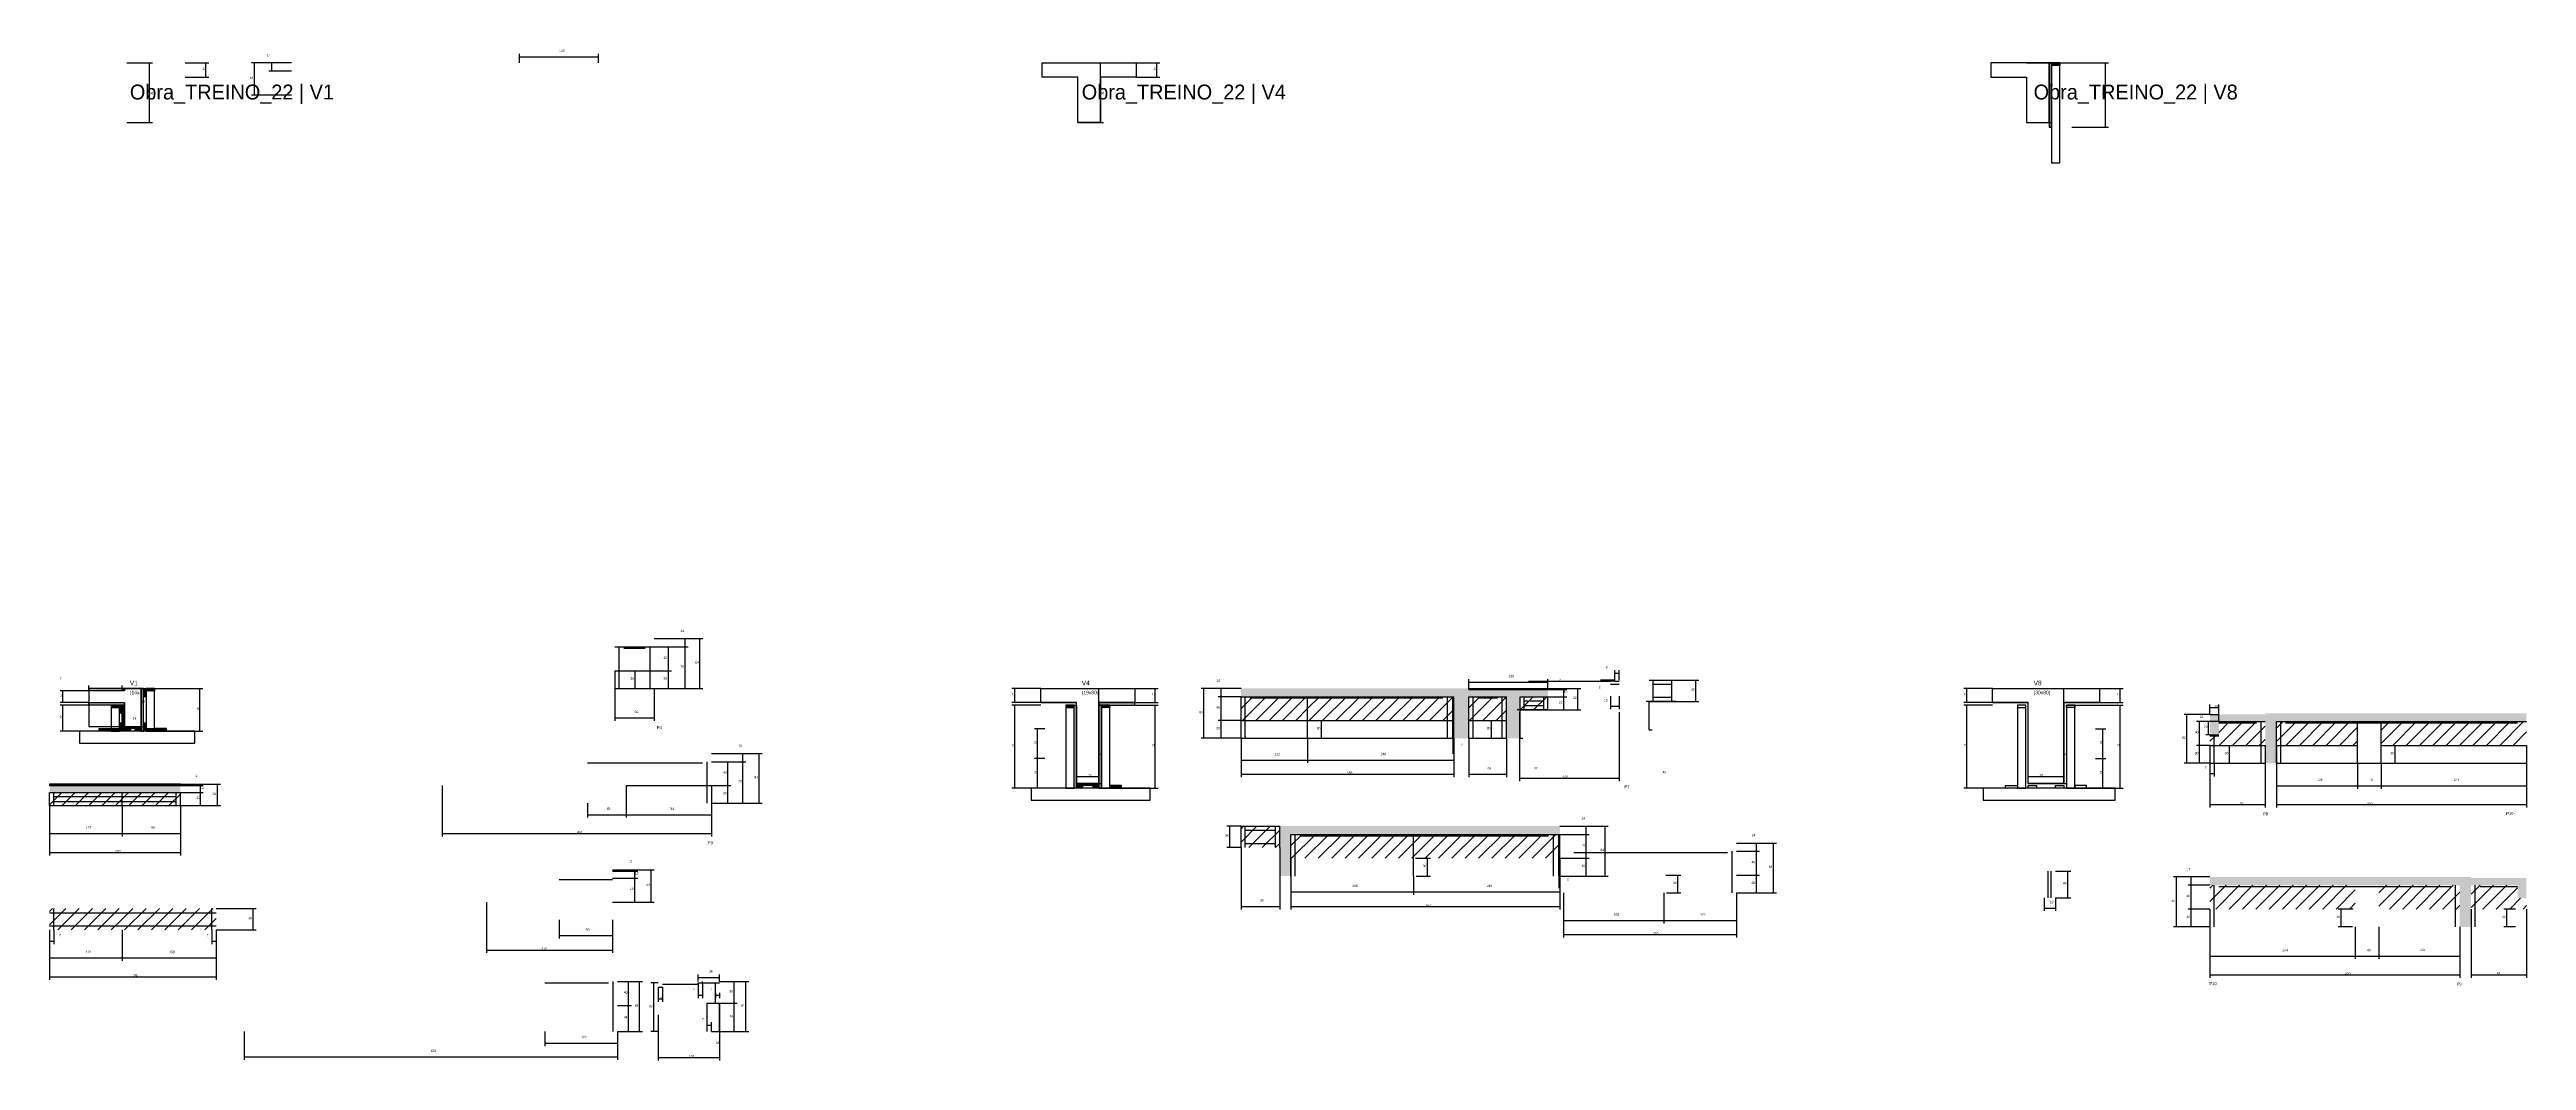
# Model space of a CAD drawing. Header units: metres. Extents: x -2848 to 21926, y -45195 to 1016.
# Drawn here: x 14265 to 18428, y -33626 to -31926 of the extents above; entities that cross this region are included whole.
import ezdxf

# ---------------------------------------------------------------- set-up
doc = ezdxf.new("R2010")
doc.units = ezdxf.units.M
for name, color, linetype in [('CONCRETO', 251, 'Continuous'), ('COTA', 4, 'Continuous'), ('Cota Seção (2x)', 4, 'Continuous'), ('Hachura', 253, 'Continuous'), ('LABEL_ID', 3, 'Continuous'), ('Madeira', 126, 'Continuous'), ('NOMENCLATURA', 7, 'Continuous'), ('Painéis', 200, 'Continuous'), ('SARR_2.2x7', 40, 'Continuous'), ('Texto Seção', 7, 'Continuous')]:
    doc.layers.add(name, color=color, linetype=linetype)

msp = doc.modelspace()

# ---------------------------------------------------------------- hatches: boundary and pattern name
at = {"layer": 'COTA'}
h = msp.add_hatch(dxfattribs=at)
h.set_pattern_fill('AR-CONC', scale=0.03)
h.paths.add_polyline_path([(16650.7, -33014), (16713.7, -33014), (16713.7, -33084), (16736.7, -33084), (16736.7, -33036), (16736.7, -33014), (16783.7, -33014), (16783.7, -33002), (16650.7, -33002), (16650.7, -33000), (16267.7, -33000), (16267.7, -33014), (16625.7, -33014), (16625.7, -33084), (16650.7, -33084)])
h = msp.add_hatch(dxfattribs=at)
h.set_pattern_fill('AR-CONC', scale=0.03)
h.paths.add_polyline_path([(18008.4, -33055.9), (18428.4, -33055.9), (18428.4, -33041.9), (17989.4, -33041.9), (17989.4, -33043.9), (17896.4, -33043.9), (17896.4, -33077.9), (17911.4, -33077.9), (17911.4, -33055.9), (17989.4, -33055.9), (17989.4, -33125.9), (18008.4, -33125.9)])
h = msp.add_hatch(dxfattribs=at)
h.set_pattern_fill('AR-CONC', scale=0.03)
h.paths.add_polyline_path([(14485, -33163.1), (14265, -33163.1), (14265, -33175.1), (14485, -33175.1)])
h = msp.add_hatch(dxfattribs=at)
h.set_pattern_fill('AR-CONC', scale=0.03)
h.paths.add_polyline_path([(16351.7, -33245.6), (16803.7, -33245.6), (16803.7, -33231.6), (16332.7, -33231.6), (16332.7, -33267.6), (16332.7, -33315.6), (16351.7, -33315.6)])
h = msp.add_hatch(dxfattribs=at)
h.set_pattern_fill('AR-CONC', scale=0.03)
h.paths.add_polyline_path([(18335.4, -33331), (18413.4, -33331), (18413.4, -33353), (18428.4, -33353), (18428.4, -33319), (18335.4, -33319), (18335.4, -33317), (17896.4, -33317), (17896.4, -33331), (18316.4, -33331), (18316.4, -33401), (18335.4, -33401)])
at = {"layer": 'Hachura'}
h = msp.add_hatch(color=8, dxfattribs=at)
h.dxf.hatch_style = 1
h.paths.add_polyline_path([(17630.3, -31948.6), (17626.3, -31948.6), (17626.3, -31948.6), (17626.3, -32056.6), (17626.3, -32056.6), (17630.3, -32056.6), (17630.3, -32056.6), (17630.3, -31948.6)])
h = msp.add_hatch(dxfattribs=at)
h.set_pattern_fill('ANSI31', scale=0.5)
h.paths.add_polyline_path([(17644.3, -31948.6), (17644.3, -31953), (17644.3, -31953), (17630.3, -31953), (17630.3, -31953), (17630.3, -31948.6), (17630.3, -31948.6), (17644.3, -31948.6)])
h = msp.add_hatch(color=8, dxfattribs=at)
h.dxf.hatch_style = 1
h.paths.add_polyline_path([(14387, -33000), (14391, -33000), (14391, -33000), (14391, -33004), (14391, -33004), (14387, -33004), (14387, -33004), (14387, -33000)])
h = msp.add_hatch(color=8, dxfattribs=at)
h.dxf.hatch_style = 1
h.paths.add_polyline_path([(14423, -33000), (14419, -33000), (14419, -33000), (14419, -33072), (14419, -33072), (14423, -33072), (14423, -33072), (14423, -33000)])
h = msp.add_hatch(dxfattribs=at)
h.set_pattern_fill('ANSI31', scale=0.5)
h.paths.add_polyline_path([(14427.4, -33014), (14423, -33014), (14423, -33014), (14423, -33000), (14423, -33000), (14427.4, -33000), (14427.4, -33000), (14427.4, -33014)])
h = msp.add_hatch(dxfattribs=at)
h.set_pattern_fill('ANSI31', scale=0.5)
h.paths.add_polyline_path([(14441.4, -33000), (14441.4, -33004.4), (14441.4, -33004.4), (14427.4, -33004.4), (14427.4, -33004.4), (14427.4, -33000), (14427.4, -33000), (14441.4, -33000)])
h = msp.add_hatch(dxfattribs=at)
h.set_pattern_fill('ANSI31', scale=5)
h.paths.add_polyline_path([(16379.7, -33054), (16379.7, -33014), (16267.7, -33014), (16267.7, -33054)])
h = msp.add_hatch(dxfattribs=at)
h.set_pattern_fill('ANSI31', scale=5)
h.paths.add_polyline_path([(16267.7, -33014), (16267.7, -33054), (16379.7, -33054), (16379.7, -33014)])
h = msp.add_hatch(dxfattribs=at)
h.set_pattern_fill('ANSI31', scale=5)
h.paths.add_polyline_path([(16379.7, -33014), (16379.7, -33054), (16623.7, -33054), (16623.7, -33014)])
h = msp.add_hatch(dxfattribs=at)
h.set_pattern_fill('ANSI31', scale=5)
h.paths.add_polyline_path([(16623.7, -33054), (16623.7, -33014), (16379.7, -33014), (16379.7, -33054)])
h = msp.add_hatch(dxfattribs=at)
h.set_pattern_fill('ANSI31', scale=5)
h.paths.add_polyline_path([(16783.7, -33002), (16783.7, -33000), (16650.7, -33000), (16650.7, -33002)])
h = msp.add_hatch(dxfattribs=at)
h.set_pattern_fill('ANSI31', scale=5)
h.paths.add_polyline_path([(16713.7, -33054), (16713.7, -33014), (16650.7, -33014), (16650.7, -33054)])
h = msp.add_hatch(dxfattribs=at)
h.set_pattern_fill('ANSI31', scale=5)
h.paths.add_polyline_path([(16650.7, -33054), (16713.7, -33054), (16713.7, -33014), (16650.7, -33014)])
h = msp.add_hatch(dxfattribs=at)
h.set_pattern_fill('ANSI31', scale=5)
h.paths.add_polyline_path([(16783.7, -33036), (16783.7, -33014), (16736.7, -33014), (16736.7, -33036)])
h = msp.add_hatch(dxfattribs=at)
h.set_pattern_fill('ANSI31', scale=5)
h.paths.add_polyline_path([(16783.7, -33036), (16783.7, -33014), (16736.7, -33014), (16736.7, -33036)])
h = msp.add_hatch(color=8, dxfattribs=at)
h.dxf.hatch_style = 1
h.paths.add_polyline_path([(14331, -33028), (14331, -33024), (14331, -33024), (14391, -33024), (14391, -33024), (14391, -33028), (14391, -33028), (14331, -33028)])
h = msp.add_hatch(dxfattribs=at)
h.set_pattern_fill('ANSI31', scale=0.5)
h.paths.add_polyline_path([(14368.6, -33028), (14368.6, -33032.4), (14368.6, -33032.4), (14382.6, -33032.4), (14382.6, -33032.4), (14382.6, -33028), (14382.6, -33028), (14368.6, -33028)])
h = msp.add_hatch(dxfattribs=at)
h.set_pattern_fill('ANSI31', scale=0.5)
h.paths.add_polyline_path([(14387, -33042), (14382.6, -33042), (14382.6, -33042), (14382.6, -33028), (14382.6, -33028), (14387, -33028), (14387, -33028), (14387, -33042)])
h = msp.add_hatch(color=8, dxfattribs=at)
h.dxf.hatch_style = 1
h.paths.add_polyline_path([(14387, -33028), (14391, -33028), (14391, -33028), (14391, -33072), (14391, -33072), (14387, -33072), (14387, -33072), (14387, -33028)])
h = msp.add_hatch(dxfattribs=at)
h.set_pattern_fill('ANSI31', scale=0.5)
h.paths.add_polyline_path([(15973, -33028), (15973, -33032.4), (15973, -33032.4), (15987, -33032.4), (15987, -33032.4), (15987, -33028), (15987, -33028), (15973, -33028)])
h = msp.add_hatch(color=8, dxfattribs=at)
h.dxf.hatch_style = 1
h.paths.add_polyline_path([(15987, -33028), (15991, -33028), (15991, -33028), (15991, -33168), (15991, -33168), (15987, -33168), (15987, -33168), (15987, -33028)])
h = msp.add_hatch(color=8, dxfattribs=at)
h.dxf.hatch_style = 1
h.paths.add_polyline_path([(16089, -33028), (16089, -33024), (16089, -33024), (16029, -33024), (16029, -33024), (16029, -33028), (16029, -33028), (16089, -33028)])
h = msp.add_hatch(color=8, dxfattribs=at)
h.dxf.hatch_style = 1
h.paths.add_polyline_path([(16033, -33028), (16029, -33028), (16029, -33028), (16029, -33168), (16029, -33168), (16033, -33168), (16033, -33168), (16033, -33028)])
h = msp.add_hatch(dxfattribs=at)
h.set_pattern_fill('ANSI31', scale=0.5)
h.paths.add_polyline_path([(16047, -33028), (16047, -33032.4), (16047, -33032.4), (16033, -33032.4), (16033, -33032.4), (16033, -33028), (16033, -33028), (16047, -33028)])
h = msp.add_hatch(dxfattribs=at)
h.set_pattern_fill('ANSI31', scale=5)
h.paths.add_polyline_path([(17989.4, -33095.9), (17989.4, -33055.9), (17911.4, -33055.9), (17911.4, -33077.9), (17896.4, -33077.9), (17896.4, -33095.9)])
h = msp.add_hatch(dxfattribs=at)
h.set_pattern_fill('ANSI31', scale=5)
h.paths.add_polyline_path([(18144.4, -33095.9), (18144.4, -33055.9), (18008.4, -33055.9), (18008.4, -33095.9)])
h = msp.add_hatch(dxfattribs=at)
h.set_pattern_fill('ANSI31', scale=5)
h.paths.add_polyline_path([(18428.4, -33095.9), (18428.4, -33055.9), (18184.4, -33055.9), (18184.4, -33095.9)])
h = msp.add_hatch(dxfattribs=at)
h.set_pattern_fill('ANSI31', scale=0.5)
h.paths.add_polyline_path([(14348.6, -33072), (14348.6, -33067.6), (14348.6, -33067.6), (14368.6, -33067.6), (14368.6, -33067.6), (14368.6, -33072), (14368.6, -33072), (14348.6, -33072)])
h = msp.add_hatch(dxfattribs=at)
h.set_pattern_fill('ANSI31', scale=0.5)
h.paths.add_polyline_path([(14382.6, -33067.6), (14382.6, -33072), (14382.6, -33072), (14368.6, -33072), (14368.6, -33072), (14368.6, -33067.6), (14368.6, -33067.6), (14382.6, -33067.6)])
h = msp.add_hatch(dxfattribs=at)
h.set_pattern_fill('ANSI31', scale=0.5)
h.paths.add_polyline_path([(14387, -33072), (14382.6, -33072), (14382.6, -33072), (14382.6, -33058), (14382.6, -33058), (14387, -33058), (14387, -33058), (14387, -33072)])
h = msp.add_hatch(color=8, dxfattribs=at)
h.dxf.hatch_style = 1
h.paths.add_polyline_path([(14391, -33067.6), (14391, -33064), (14391, -33064), (14419, -33064), (14419, -33064), (14419, -33067.6), (14419, -33067.6), (14391, -33067.6)])
h = msp.add_hatch(dxfattribs=at)
h.set_pattern_fill('ANSI31', scale=0.5)
h.paths.add_polyline_path([(14391, -33072), (14391, -33067.6), (14391, -33067.6), (14401, -33067.6), (14401, -33067.6), (14401, -33072), (14401, -33072), (14391, -33072)])
h = msp.add_hatch(dxfattribs=at)
h.set_pattern_fill('ANSI31', scale=0.5)
h.paths.add_polyline_path([(14409, -33072), (14409, -33067.6), (14409, -33067.6), (14419, -33067.6), (14419, -33067.6), (14419, -33072), (14419, -33072), (14409, -33072)])
h = msp.add_hatch(dxfattribs=at)
h.set_pattern_fill('ANSI31', scale=0.5)
h.paths.add_polyline_path([(14427.4, -33072), (14423, -33072), (14423, -33072), (14423, -33058), (14423, -33058), (14427.4, -33058), (14427.4, -33058), (14427.4, -33072)])
h = msp.add_hatch(dxfattribs=at)
h.set_pattern_fill('ANSI31', scale=0.5)
h.paths.add_polyline_path([(14441.4, -33067.6), (14441.4, -33072), (14441.4, -33072), (14427.4, -33072), (14427.4, -33072), (14427.4, -33067.6), (14427.4, -33067.6), (14441.4, -33067.6)])
h = msp.add_hatch(dxfattribs=at)
h.set_pattern_fill('ANSI31', scale=0.5)
h.paths.add_polyline_path([(14461.4, -33072), (14461.4, -33067.6), (14461.4, -33067.6), (14441.4, -33067.6), (14441.4, -33067.6), (14441.4, -33072), (14441.4, -33072), (14461.4, -33072)])
h = msp.add_hatch(dxfattribs=at)
h.set_pattern_fill('ANSI31', scale=5)
h.paths.add_polyline_path([(14485, -33163.1), (14485, -33161.1), (14265, -33161.1), (14265, -33163.1)])
h = msp.add_hatch(dxfattribs=at)
h.set_pattern_fill('ANSI31', scale=5)
h.paths.add_polyline_path([(14265, -33175.1), (14265, -33197.1), (14387, -33197.1), (14387, -33175.1)])
h = msp.add_hatch(dxfattribs=at)
h.set_pattern_fill('ANSI31', scale=5)
h.paths.add_polyline_path([(14387, -33197.1), (14485, -33197.1), (14485, -33175.1), (14387, -33175.1)])
h = msp.add_hatch(color=8, dxfattribs=at)
h.dxf.hatch_style = 1
h.paths.add_polyline_path([(15991, -33163.6), (15991, -33160), (15991, -33160), (16029, -33160), (16029, -33160), (16029, -33163.6), (16029, -33163.6), (15991, -33163.6)])
h = msp.add_hatch(dxfattribs=at)
h.set_pattern_fill('ANSI31', scale=0.5)
h.paths.add_polyline_path([(15991, -33168), (15991, -33163.6), (15991, -33163.6), (16001, -33163.6), (16001, -33163.6), (16001, -33168), (16001, -33168), (15991, -33168)])
h = msp.add_hatch(dxfattribs=at)
h.set_pattern_fill('ANSI31', scale=0.5)
h.paths.add_polyline_path([(16019, -33168), (16019, -33163.6), (16019, -33163.6), (16029, -33163.6), (16029, -33163.6), (16029, -33168), (16029, -33168), (16019, -33168)])
h = msp.add_hatch(dxfattribs=at)
h.set_pattern_fill('ANSI31', scale=0.5)
h.paths.add_polyline_path([(16067, -33168), (16067, -33163.6), (16067, -33163.6), (16047, -33163.6), (16047, -33163.6), (16047, -33168), (16047, -33168), (16067, -33168)])
h = msp.add_hatch(dxfattribs=at)
h.set_pattern_fill('ANSI31', scale=5)
h.paths.add_polyline_path([(16332.7, -33231.6), (16267.7, -33231.6), (16267.7, -33267.6), (16332.7, -33267.6)])
h = msp.add_hatch(dxfattribs=at)
h.set_pattern_fill('ANSI31', scale=5)
h.paths.add_polyline_path([(16557.7, -33285.6), (16557.7, -33245.6), (16351.7, -33245.6), (16351.7, -33285.6)])
h = msp.add_hatch(dxfattribs=at)
h.set_pattern_fill('ANSI31', scale=5)
h.paths.add_polyline_path([(16801.7, -33285.6), (16801.7, -33245.6), (16557.7, -33245.6), (16557.7, -33285.6)])
h = msp.add_hatch(dxfattribs=at)
h.set_pattern_fill('ANSI31', scale=5)
h.paths.add_polyline_path([(17896.4, -33331), (17896.4, -33371), (18140.4, -33371), (18140.4, -33331)])
h = msp.add_hatch(dxfattribs=at)
h.set_pattern_fill('ANSI31', scale=5)
h.paths.add_polyline_path([(18180.4, -33331), (18180.4, -33371), (18316.4, -33371), (18316.4, -33331)])
h = msp.add_hatch(dxfattribs=at)
h.set_pattern_fill('ANSI31', scale=5)
h.paths.add_polyline_path([(18428.4, -33371), (18428.4, -33353), (18413.4, -33353), (18413.4, -33331), (18335.4, -33331), (18335.4, -33371)])
h = msp.add_hatch(dxfattribs=at)
h.set_pattern_fill('ANSI31', scale=5)
h.paths.add_polyline_path([(14387, -33406.2), (14387, -33370.2), (14265, -33370.2), (14265, -33406.2)])
h = msp.add_hatch(dxfattribs=at)
h.set_pattern_fill('ANSI31', scale=5)
h.paths.add_polyline_path([(14387, -33370.2), (14387, -33406.2), (14545, -33406.2), (14545, -33370.2)])

# ---------------------------------------------------------------- linework, layer by layer
at = {"layer": 'CONCRETO'}
for points in [[(16031.7, -31972.5), (16031.7, -31982.5), (16031.7, -32048.5), (15993.7, -32048.5), (15993.7, -31972.5), (15933.7, -31972.5), (15933.7, -31948.5), (16031.7, -31948.5), (16091.7, -31948.5), (16091.7, -31972.5)], [(17626.3, -31968.6), (17626.3, -31948.6), (17528.3, -31948.6), (17528.3, -31972.6), (17588.3, -31972.6), (17588.3, -32048.6), (17626.3, -32048.6), (17626.3, -31968.6)], [(14331, -33004), (14331, -33024), (14391, -33024), (14391, -33064), (14419, -33064), (14419, -33020), (14419, -33000), (14391, -33000), (14391, -33004)], [(14331, -33064), (14419, -33064), (14419, -33000), (14331, -33000)], [(16029, -33024), (16029, -33034), (16029, -33160), (15991, -33160), (15991, -33024), (15931, -33024), (15931, -33000), (16029, -33000), (16089, -33000), (16089, -33024)], [(17651, -33024), (17651, -33034), (17651, -33160), (17591, -33160), (17591, -33024), (17531, -33024), (17531, -33000), (17651, -33000), (17711, -33000), (17711, -33024)]]:
    msp.add_lwpolyline(points, close=True, dxfattribs=at)
at = {"layer": 'COTA'}
for p, q in [((14493.2, -31948.5), (14532.7, -31948.5)), ((14493.2, -31972.5), (14532.7, -31972.5)), ((14527.7, -31972.5), (14527.7, -31948.5)), ((14671.9, -31948.5), (14604.7, -31948.5)), ((14609.7, -32002.5), (14609.7, -31948.5)), ((14671.9, -31948.5), (14633.4, -31948.5)), ((14671.9, -31962.5), (14633.4, -31962.5)), ((14638.4, -31962.5), (14638.4, -31948.5)), ((15054.9, -31948.5), (15054.9, -31933.3)), ((15054.9, -31938.3), (15187.9, -31938.3)), ((15187.9, -31948.5), (15187.9, -31933.3)), ((16091.7, -31948.5), (16131.2, -31948.5)), ((16091.7, -31972.5), (16131.2, -31972.5)), ((16126.2, -31972.5), (16126.2, -31948.5)), ((17644.3, -31948.6), (17725.7, -31948.6)), ((17720.7, -32056.6), (17720.7, -31948.6)), ((14671.9, -32002.5), (14604.7, -32002.5)), ((17664.3, -32056.6), (17725.7, -32056.6)), ((15281.4, -32916.4), (15338.5, -32916.4)), ((15281.4, -32916.4), (15363.3, -32916.4)), ((15281.4, -32930.4), (15338.5, -32930.4)), ((15281.4, -32930.4), (15338.5, -32930.4)), ((15281.4, -32930.4), (15310.2, -32930.4)), ((15305.2, -32970.4), (15305.2, -32930.4)), ((15333.5, -32930.4), (15333.5, -32916.4)), ((15333.5, -33000.4), (15333.5, -32930.4)), ((15358.3, -33000.4), (15358.3, -32916.4)), ((15215.4, -32970.4), (15215.4, -33054.6)), ((15233.9, -32970.4), (15254.6, -32970.4)), ((15249.6, -33000.4), (15249.6, -32970.4)), ((15281.4, -32970.4), (15310.2, -32970.4)), ((15281.4, -32970.4), (15310.2, -32970.4)), ((15305.2, -33000.4), (15305.2, -32970.4)), ((16896.1, -32986), (16896.1, -32969.7)), ((16903.6, -32986), (16903.6, -32969.7)), ((14331, -33004), (14282.6, -33004)), ((14287.6, -33024), (14287.6, -33004)), ((14331, -33004), (14331, -32995)), ((14331, -33000), (14387, -33000)), ((14387, -33000), (14387, -32995)), ((14441.4, -33000), (14522.9, -33000)), ((14517.9, -33072), (14517.9, -33000)), ((15233.9, -33000.4), (15254.6, -33000.4)), ((15281.4, -33000.4), (15281.4, -33054.6)), ((15281.4, -33000.4), (15338.5, -33000.4)), ((15281.4, -33000.4), (15363.3, -33000.4)), ((15281.4, -33000.4), (15310.2, -33000.4)), ((15931, -33000), (15882.7, -33000)), ((15887.7, -33024), (15887.7, -33000)), ((16089, -33000), (16128.5, -33000)), ((16123.5, -33024), (16123.5, -33000)), ((16267.7, -33000), (16200.5, -33000)), ((16205.5, -33084), (16205.5, -33000)), ((16267.7, -33000), (16229.2, -33000)), ((16267.7, -33014), (16229.2, -33014)), ((16267.7, -33014), (16229.2, -33014)), ((16234.2, -33014), (16234.2, -33000)), ((16234.2, -33054), (16234.2, -33014)), ((16650.7, -33000), (16650.7, -32984.7)), ((16650.7, -32989.7), (16783.7, -32989.7)), ((16783.7, -33000), (16783.7, -32984.7)), ((16783.7, -33000), (16815.2, -33000)), ((16783.7, -33000), (16839, -33000)), ((16783.7, -33002), (16815.2, -33002)), ((16783.7, -33002), (16815.2, -33002)), ((16783.7, -33014), (16815.2, -33014)), ((16783.7, -33014), (16815.2, -33014)), ((16810.2, -33002), (16810.2, -33000)), ((16810.2, -33014), (16810.2, -33002)), ((16810.2, -33036), (16810.2, -33014)), ((16834, -33036), (16834, -33000)), ((16896.1, -32986), (16871.9, -32986)), ((16896.1, -32988), (16871.9, -32988)), ((16876.9, -32988), (16876.9, -32986)), ((16888.6, -33012.9), (16888.6, -33035)), ((16896.1, -32974.7), (16903.6, -32974.7)), ((16903.6, -33012.9), (16903.6, -33035)), ((16998.6, -32986), (17037.3, -32986)), ((17032.3, -33022), (17032.3, -32986)), ((17531, -33000), (17482.7, -33000)), ((17487.7, -33024), (17487.7, -33000)), ((17711, -33000), (17750.5, -33000)), ((17745.5, -33024), (17745.5, -33000)), ((14331, -33024), (14282.6, -33024)), ((14331, -33028), (14282.6, -33028)), ((14287.6, -33072), (14287.6, -33028)), ((15215.4, -33049.6), (15281.4, -33049.6)), ((15931, -33024), (15882.7, -33024)), ((15931, -33028), (15882.7, -33028)), ((15887.7, -33168), (15887.7, -33028)), ((16047, -33028), (16128.5, -33028)), ((16089, -33024), (16128.5, -33024)), ((16123.5, -33168), (16123.5, -33028)), ((16267.7, -33054), (16229.2, -33054)), ((16267.7, -33054), (16229.2, -33054)), ((16234.2, -33084), (16234.2, -33054)), ((16383.2, -33054), (16408.2, -33054)), ((16403.2, -33084), (16403.2, -33054)), ((16682.2, -33054), (16694, -33054)), ((16689, -33084), (16689, -33054)), ((16783.7, -33036), (16731.7, -33036)), ((16736.1, -33040), (16736.1, -33155.8)), ((16736.7, -33084), (16736.7, -33036)), ((16783.7, -33036), (16815.2, -33036)), ((16783.7, -33036), (16839, -33036)), ((16888.6, -33030), (16903.6, -33030)), ((16903.6, -33040), (16903.6, -33155.8)), ((16998.6, -33022), (16948.6, -33022)), ((16953.6, -33070), (16953.6, -33022)), ((16998.6, -33022), (17037.3, -33022)), ((17531, -33024), (17482.7, -33024)), ((17531, -33028), (17482.7, -33028)), ((17487.7, -33168), (17487.7, -33028)), ((17669, -33028), (17750.5, -33028)), ((17711, -33024), (17750.5, -33024)), ((17745.5, -33168), (17745.5, -33028)), ((17896.4, -33043.9), (17852.8, -33043.9)), ((17857.8, -33125.9), (17857.8, -33043.9)), ((17911.4, -33055.9), (17874, -33055.9)), ((17879, -33095.9), (17879, -33055.9)), ((17911.4, -33055.9), (17889.2, -33055.9)), ((17894.2, -33077.9), (17894.2, -33055.9)), ((17896.4, -33043.9), (17896.4, -33027.2)), ((17896.4, -33032.2), (17911.4, -33032.2)), ((17896.4, -33043.9), (17896.4, -33038.9)), ((17896.4, -33043.9), (17911.4, -33043.9)), ((17911.4, -33055.9), (17911.4, -33027.2)), ((17911.4, -33055.9), (17911.4, -33038.9)), ((14348.6, -33072), (14282.6, -33072)), ((14461.4, -33072), (14522.9, -33072)), ((15938, -33068), (15920.5, -33068)), ((15925.5, -33118), (15925.5, -33068)), ((16267.7, -33084), (16200.5, -33084)), ((16267.7, -33084), (16229.2, -33084)), ((16267.7, -33084), (16267.7, -33125.5)), ((16267.7, -33084), (16267.7, -33149.2)), ((16379.7, -33084), (16379.7, -33125.5)), ((16379.7, -33084), (16379.7, -33125.5)), ((16384, -33084), (16408.2, -33084)), ((16623.7, -33084), (16623.7, -33110.2)), ((16625.7, -33084), (16625.7, -33125.5)), ((16625.7, -33084), (16625.7, -33149.2)), ((16625.7, -33084), (16625.7, -33110.2)), ((16650.7, -33084), (16650.7, -33149.2)), ((16682.2, -33084), (16694, -33084)), ((16713.7, -33084), (16713.7, -33149.2)), ((16736.7, -33084), (16741.7, -33084)), ((16953.6, -33070), (16958.6, -33070)), ((17704, -33068.1), (17721.6, -33068.1)), ((17716.6, -33118), (17716.6, -33068.1)), ((17896.3, -33095.9), (17874, -33095.9)), ((17896.3, -33095.9), (17874, -33095.9)), ((17879, -33125.9), (17879, -33095.9)), ((17896.4, -33077.9), (17889.2, -33077.9)), ((17896.4, -33095.9), (17896.4, -33200.5)), ((17914.9, -33095.9), (17934.3, -33095.9)), ((17929.3, -33125.9), (17929.3, -33095.9)), ((17989.4, -33095.9), (17989.4, -33200.5)), ((18008.4, -33095.9), (18008.4, -33200.5)), ((18008.4, -33095.9), (18008.4, -33168.9)), ((18187.9, -33095.9), (18212.8, -33095.9)), ((18207.8, -33125.9), (18207.8, -33095.9)), ((18428.4, -33095.9), (18428.4, -33200.5)), ((15377.5, -33109.3), (15435.6, -33109.3)), ((15377.5, -33109.3), (15462.9, -33109.3)), ((15377.5, -33123.3), (15435.6, -33123.3)), ((15377.5, -33123.3), (15435.6, -33123.3)), ((15377.5, -33123.3), (15410.4, -33123.3)), ((15405.4, -33163.3), (15405.4, -33123.3)), ((15430.6, -33123.3), (15430.6, -33109.3)), ((15430.6, -33193.3), (15430.6, -33123.3)), ((15457.9, -33193.3), (15457.9, -33109.3)), ((15938, -33118), (15920.5, -33118)), ((15938, -33118), (15920.5, -33118)), ((15925.5, -33168), (15925.5, -33118)), ((16267.7, -33120.5), (16379.7, -33120.5)), ((16379.7, -33120.5), (16625.7, -33120.5)), ((16623.7, -33105.2), (16625.7, -33105.2)), ((17704, -33118), (17721.6, -33118)), ((17704, -33118.1), (17721.6, -33118.1)), ((17716.6, -33168), (17716.6, -33118.1)), ((17896.4, -33125.9), (17852.8, -33125.9)), ((17896.4, -33125.9), (17874, -33125.9)), ((17896.4, -33125.9), (17896.4, -33148.4)), ((17903.4, -33125.9), (17903.4, -33148.4)), ((17914.9, -33125.9), (17934.3, -33125.9)), ((18144.4, -33125.9), (18144.4, -33168.9)), ((18144.4, -33125.9), (18144.4, -33168.9)), ((18184.4, -33125.9), (18184.4, -33168.9)), ((18184.4, -33125.9), (18184.4, -33168.9)), ((18188.6, -33125.9), (18212.8, -33125.9)), ((18428.4, -33125.9), (18428.4, -33168.9)), ((14485, -33161.1), (14552.3, -33161.1)), ((14485, -33161.1), (14523.5, -33161.1)), ((14485, -33163.1), (14523.5, -33163.1)), ((14485, -33163.1), (14523.5, -33163.1)), ((14485, -33175.1), (14523.5, -33175.1)), ((14485, -33175.1), (14523.5, -33175.1)), ((14518.5, -33163.1), (14518.5, -33161.1)), ((14518.5, -33175.1), (14518.5, -33163.1)), ((14518.5, -33197.1), (14518.5, -33175.1)), ((14547.3, -33197.1), (14547.3, -33161.1)), ((14925, -33163.3), (14925, -33249.1)), ((15234, -33163.3), (15234, -33217.4)), ((15234, -33163.3), (15234, -33217.4)), ((15377.5, -33163.3), (15377.5, -33249.1)), ((15377.5, -33163.3), (15410.4, -33163.3)), ((15377.5, -33163.3), (15410.4, -33163.3)), ((15405.4, -33193.3), (15405.4, -33163.3)), ((15953, -33168), (15882.7, -33168)), ((15938, -33168), (15920.5, -33168)), ((16067, -33168), (16128.5, -33168)), ((16267.7, -33144.2), (16625.7, -33144.2)), ((16650.7, -33144.2), (16713.7, -33144.2)), ((16736.1, -33150.8), (16903.6, -33150.8)), ((17553, -33168), (17482.7, -33168)), ((17689, -33168), (17750.5, -33168)), ((17704, -33168), (17721.6, -33168)), ((17896.4, -33143.4), (17903.4, -33143.4)), ((18008.4, -33163.9), (18144.4, -33163.9)), ((18144.4, -33163.9), (18184.4, -33163.9)), ((18184.4, -33163.9), (18428.4, -33163.9)), ((14265, -33197.1), (14265, -33249.2)), ((14265, -33197.1), (14265, -33280.8)), ((14387, -33197.1), (14387, -33249.2)), ((14387, -33197.1), (14387, -33249.2)), ((14485, -33197.1), (14523.5, -33197.1)), ((14485, -33197.1), (14485, -33249.2)), ((14485, -33197.1), (14485, -33280.8)), ((14485, -33197.1), (14552.3, -33197.1)), ((15169, -33193.3), (15169, -33217.4)), ((15169, -33212.4), (15234, -33212.4)), ((15234, -33212.4), (15377.5, -33212.4)), ((15377.5, -33193.3), (15435.6, -33193.3)), ((15377.5, -33193.3), (15462.9, -33193.3)), ((15377.5, -33193.3), (15377.5, -33217.4)), ((15377.5, -33193.3), (15410.4, -33193.3)), ((17896.4, -33195.5), (17989.4, -33195.5)), ((18008.4, -33195.5), (18428.4, -33195.5)), ((14265, -33244.2), (14387, -33244.2)), ((14387, -33244.2), (14485, -33244.2)), ((14925, -33244.1), (15377.5, -33244.1)), ((16267.7, -33231.6), (16244, -33231.6)), ((16249, -33267.6), (16249, -33231.6)), ((16803.7, -33231.6), (16853, -33231.6)), ((16803.7, -33231.6), (16885, -33231.6)), ((16803.7, -33245.6), (16853, -33245.6)), ((16803.7, -33245.6), (16853, -33245.6)), ((16848, -33245.6), (16848, -33231.6)), ((16848, -33285.6), (16848, -33245.6)), ((16880, -33315.6), (16880, -33231.6)), ((17100.5, -33260), (17139, -33260)), ((17100.5, -33260), (17167.8, -33260)), ((17134, -33274), (17134, -33260)), ((17162.8, -33344), (17162.8, -33260)), ((14265, -33275.8), (14485, -33275.8)), ((15211.4, -33305.2), (15281.3, -33305.2)), ((15211.4, -33305.2), (15253.9, -33305.2)), ((15248.9, -33307.2), (15248.9, -33305.2)), ((15276.3, -33359.2), (15276.3, -33305.2)), ((16267.7, -33267.6), (16244, -33267.6)), ((16267.7, -33267.6), (16267.7, -33371.9)), ((16332.7, -33267.6), (16332.7, -33371.9)), ((16351.7, -33285.6), (16351.7, -33346.9)), ((16351.7, -33285.6), (16351.7, -33371.9)), ((16561.2, -33285.6), (16586.2, -33285.6)), ((16581.2, -33315.6), (16581.2, -33285.6)), ((16801.7, -33285.6), (16853, -33285.6)), ((16803.7, -33285.6), (16803.7, -33346.9)), ((16803.7, -33285.6), (16803.7, -33371.9)), ((16803.7, -33285.6), (16853, -33285.6)), ((16848, -33315.6), (16848, -33285.6)), ((17100.5, -33274), (17139, -33274)), ((17100.5, -33274), (17139, -33274)), ((17134, -33314), (17134, -33274)), ((15211.4, -33307.2), (15253.9, -33307.2)), ((15211.4, -33307.2), (15253.9, -33307.2)), ((15211.4, -33319.2), (15253.9, -33319.2)), ((15211.4, -33319.2), (15253.9, -33319.2)), ((15248.9, -33319.2), (15248.9, -33307.2)), ((15248.9, -33359.2), (15248.9, -33319.2)), ((16351.7, -33341.9), (16557.7, -33341.9)), ((16557.7, -33315.6), (16557.7, -33346.9)), ((16557.7, -33315.6), (16557.7, -33346.9)), ((16557.7, -33341.9), (16803.7, -33341.9)), ((16562, -33315.6), (16586.2, -33315.6)), ((16801.7, -33309.5), (16801.7, -33335.7)), ((16801.7, -33315.6), (16885, -33315.6)), ((16801.7, -33330.7), (16803.7, -33330.7)), ((16803.7, -33309.5), (16803.7, -33335.7)), ((16803.7, -33315.6), (16853, -33315.6)), ((16810, -33344), (16810, -33395.4)), ((16810, -33344), (16810, -33419.1)), ((16978.5, -33344), (16978.5, -33395.4)), ((16978.5, -33344), (16978.5, -33395.4)), ((16982, -33314), (17007, -33314)), ((16982.7, -33344), (17007, -33344)), ((17002, -33344), (17002, -33314)), ((17100.5, -33314), (17139, -33314)), ((17100.5, -33314), (17139, -33314)), ((17100.5, -33344), (17100.5, -33395.4)), ((17100.5, -33344), (17100.5, -33419.1)), ((17100.5, -33344), (17167.8, -33344)), ((17100.5, -33344), (17139, -33344)), ((17134, -33344), (17134, -33314)), ((17636.6, -33307.2), (17662.4, -33307.2)), ((17657.4, -33352.2), (17657.4, -33307.2)), ((17896.4, -33317), (17835, -33317)), ((17840, -33401), (17840, -33317)), ((17896.4, -33317), (17859.8, -33317)), ((17896.4, -33331), (17859.8, -33331)), ((17896.4, -33331), (17859.8, -33331)), ((17864.8, -33331), (17864.8, -33317)), ((17864.8, -33371), (17864.8, -33331)), ((14545, -33370.2), (14612.3, -33370.2)), ((14607.3, -33406.2), (14607.3, -33370.2)), ((14999.4, -33359.2), (14999.4, -33444.9)), ((15121.4, -33389.2), (15121.4, -33420.7)), ((15211.4, -33359.2), (15253.9, -33359.2)), ((15211.4, -33359.2), (15281.3, -33359.2)), ((15211.4, -33389.2), (15211.4, -33420.7)), ((15211.4, -33389.2), (15211.4, -33444.9)), ((16267.7, -33366.9), (16332.7, -33366.9)), ((16351.7, -33366.9), (16803.7, -33366.9)), ((16810, -33390.4), (16978.5, -33390.4)), ((16978.5, -33390.4), (17100.5, -33390.4)), ((17617.6, -33352.2), (17617.6, -33374.3)), ((17617.6, -33369.3), (17636.6, -33369.3)), ((17636.6, -33352.2), (17662.4, -33352.2)), ((17636.6, -33352.2), (17636.6, -33374.3)), ((17896.4, -33371), (17859.8, -33371)), ((17896.4, -33371), (17859.8, -33371)), ((17864.8, -33401), (17864.8, -33371)), ((17896.4, -33371), (17896.4, -33486.6)), ((18136.9, -33371), (18111.9, -33371)), ((18116.9, -33401), (18116.9, -33371)), ((18335.4, -33371), (18335.4, -33486.6)), ((18409.9, -33371), (18390.4, -33371)), ((18395.4, -33401), (18395.4, -33371)), ((18428.4, -33371), (18428.4, -33486.6)), ((14265, -33406.2), (14265, -33458.3)), ((14265, -33406.2), (14265, -33489.9)), ((14265, -33406.2), (14265, -33430.1)), ((14265, -33425.1), (14272, -33425.1)), ((14272, -33406.2), (14272, -33430.1)), ((14387, -33406.2), (14387, -33458.3)), ((14387, -33406.2), (14387, -33458.3)), ((14538, -33406.2), (14538, -33430.1)), ((14538, -33425.1), (14545, -33425.1)), ((14545, -33406.2), (14545, -33458.3)), ((14545, -33406.2), (14545, -33489.9)), ((14545, -33406.2), (14612.3, -33406.2)), ((14545, -33406.2), (14545, -33430.1)), ((15121.4, -33415.7), (15211.4, -33415.7)), ((16810, -33414.1), (17100.5, -33414.1)), ((17896.4, -33401), (17835, -33401)), ((17896.4, -33401), (17859.8, -33401)), ((17896.4, -33401), (17896.4, -33455)), ((18136.2, -33401), (18111.9, -33401)), ((18140.4, -33401), (18140.4, -33455)), ((18140.4, -33401), (18140.4, -33455)), ((18180.4, -33401), (18180.4, -33455)), ((18180.4, -33401), (18180.4, -33455)), ((18316.4, -33401), (18316.4, -33486.6)), ((18316.4, -33401), (18316.4, -33455)), ((18409.9, -33401), (18390.4, -33401)), ((14265, -33453.3), (14387, -33453.3)), ((14387, -33453.3), (14545, -33453.3)), ((14999.4, -33439.9), (15211.4, -33439.9)), ((17896.4, -33450), (18140.4, -33450)), ((18140.4, -33450), (18180.4, -33450)), ((18180.4, -33450), (18316.4, -33450)), ((14265, -33484.9), (14545, -33484.9)), ((15219.5, -33493.1), (15261.8, -33493.1)), ((15219.5, -33493.1), (15243.3, -33493.1)), ((15238.3, -33533.1), (15238.3, -33493.1)), ((15256.8, -33577.1), (15256.8, -33493.1)), ((15288, -33495.1), (15275.6, -33495.1)), ((15280.6, -33577.1), (15280.6, -33495.1)), ((15288, -33502.1), (15288, -33527.1)), ((15295.5, -33502.1), (15295.5, -33527.1)), ((15355.4, -33493.1), (15355.4, -33480.9)), ((15355.4, -33485.9), (15391.4, -33485.9)), ((15355.4, -33495.1), (15355.4, -33520.7)), ((15362.4, -33495.1), (15362.4, -33520.7)), ((15384.4, -33512.1), (15384.4, -33520.7)), ((15391.4, -33493.1), (15391.4, -33480.9)), ((15391.4, -33493.1), (15420.9, -33493.1)), ((15391.4, -33493.1), (15440.2, -33493.1)), ((15391.4, -33512.1), (15391.4, -33520.7)), ((15415.9, -33529.1), (15415.9, -33493.1)), ((15435.2, -33577.1), (15435.2, -33493.1)), ((17896.4, -33481.6), (18316.4, -33481.6)), ((18335.4, -33481.6), (18428.4, -33481.6)), ((15219.5, -33533.1), (15243.3, -33533.1)), ((15219.5, -33533.1), (15243.3, -33533.1)), ((15238.3, -33577.1), (15238.3, -33533.1)), ((15288, -33522.1), (15295.5, -33522.1)), ((15288, -33549.1), (15288, -33625.6)), ((15355.4, -33515.7), (15362.4, -33515.7)), ((15377.4, -33529.1), (15420.9, -33529.1)), ((15384.4, -33515.7), (15391.4, -33515.7)), ((15391.4, -33529.1), (15391.4, -33625.6)), ((15391.4, -33529.1), (15420.9, -33529.1)), ((15391.4, -33577.1), (15391.4, -33529.1)), ((15391.4, -33529.1), (15396.4, -33529.1)), ((15415.9, -33577.1), (15415.9, -33529.1)), ((14591.9, -33577.1), (14591.9, -33624.3)), ((15097.5, -33577.1), (15097.5, -33601.7)), ((15097.5, -33596.7), (15219.5, -33596.7)), ((15219.5, -33577.1), (15219.5, -33624.3)), ((15219.5, -33577.1), (15219.5, -33601.7)), ((15219.5, -33577.1), (15261.8, -33577.1)), ((15219.5, -33577.1), (15243.3, -33577.1)), ((15288, -33577.1), (15275.6, -33577.1)), ((15370.4, -33577.1), (15370.4, -33561.4)), ((15370.4, -33566.4), (15377.4, -33566.4)), ((15377.4, -33577.1), (15377.4, -33561.4)), ((15377.4, -33577.1), (15396.4, -33577.1)), ((15377.4, -33577.1), (15420.9, -33577.1)), ((15377.4, -33577.1), (15440.2, -33577.1)), ((14591.9, -33619.3), (15219.5, -33619.3)), ((15288, -33620.6), (15391.4, -33620.6))]:
    msp.add_line(p, q, dxfattribs=at)
at = {"layer": 'Cota Seção (2x)'}
for p, q in [((14395.2, -31948.5), (14438.2, -31948.5)), ((14433.2, -32048.5), (14433.2, -31948.5)), ((15993.7, -31948.5), (16036.7, -31948.5)), ((16031.7, -32048.5), (16031.7, -31948.5)), ((17588.3, -31948.6), (17631.3, -31948.6)), ((17626.3, -32048.6), (17626.3, -31948.6)), ((14395.2, -32048.5), (14438.2, -32048.5)), ((15993.7, -32048.5), (16036.7, -32048.5)), ((17588.3, -32048.6), (17631.3, -32048.6)), ((14391, -33000), (14424, -33000)), ((14419, -33064), (14419, -33000)), ((15991, -33000), (16034, -33000)), ((16029, -33160), (16029, -33000)), ((17591, -33000), (17656, -33000)), ((17651, -33160), (17651, -33000)), ((14391, -33064), (14391, -33059)), ((14391, -33064), (14424, -33064)), ((14391, -33064), (14419, -33064)), ((14419, -33064), (14419, -33059)), ((15991, -33160), (15991, -33143.2)), ((15991, -33148.2), (16029, -33148.2)), ((15991, -33160), (16034, -33160)), ((16029, -33160), (16029, -33143.2)), ((17591, -33160), (17591, -33143.2)), ((17591, -33148.2), (17651, -33148.2)), ((17591, -33160), (17656, -33160)), ((17651, -33160), (17651, -33143.2))]:
    msp.add_line(p, q, dxfattribs=at)
at = {"layer": 'Madeira'}
for points in [[(17644.3, -31948.6), (17644.3, -31953), (17630.3, -31953), (17630.3, -31948.6)], [(17644.3, -31948.6), (17630.3, -31948.6), (17630.3, -32116.6), (17644.3, -32116.6)], [(14427.4, -33014), (14423, -33014), (14423, -33000), (14427.4, -33000)], [(14441.4, -33000), (14441.4, -33004.4), (14427.4, -33004.4), (14427.4, -33000)], [(14441.4, -33000), (14427.4, -33000), (14427.4, -33072), (14441.4, -33072)], [(14368.6, -33028), (14368.6, -33032.4), (14382.6, -33032.4), (14382.6, -33028)], [(14368.6, -33072), (14382.6, -33072), (14382.6, -33028), (14368.6, -33028)], [(14387, -33042), (14382.6, -33042), (14382.6, -33028), (14387, -33028)], [(15973, -33028), (15973, -33032.4), (15987, -33032.4), (15987, -33028)], [(15973, -33168), (15987, -33168), (15987, -33028), (15973, -33028)], [(16047, -33028), (16047, -33032.4), (16033, -33032.4), (16033, -33028)], [(16047, -33028), (16033, -33028), (16033, -33168), (16047, -33168)], [(17573, -33028), (17573, -33032.4), (17587, -33032.4), (17587, -33028)], [(17573, -33168), (17587, -33168), (17587, -33028), (17573, -33028)], [(17669, -33028), (17669, -33032.4), (17655, -33032.4), (17655, -33028)], [(17669, -33028), (17655, -33028), (17655, -33168), (17669, -33168)], [(14315.2, -33092), (14509.1, -33092), (14509.1, -33072), (14315.2, -33072)], [(14348.6, -33072), (14348.6, -33067.6), (14368.6, -33067.6), (14368.6, -33072)], [(14382.6, -33067.6), (14382.6, -33072), (14368.6, -33072), (14368.6, -33067.6)], [(14387, -33072), (14382.6, -33072), (14382.6, -33058), (14387, -33058)], [(14391, -33072), (14391, -33067.6), (14401, -33067.6), (14401, -33072)], [(14409, -33072), (14409, -33067.6), (14419, -33067.6), (14419, -33072)], [(14427.4, -33072), (14423, -33072), (14423, -33058), (14427.4, -33058)], [(14441.4, -33067.6), (14441.4, -33072), (14427.4, -33072), (14427.4, -33067.6)], [(14461.4, -33072), (14461.4, -33067.6), (14441.4, -33067.6), (14441.4, -33072)], [(15915.2, -33188), (16114.8, -33188), (16114.8, -33168), (15915.2, -33168)], [(15991, -33168), (15991, -33163.6), (16001, -33163.6), (16001, -33168)], [(16019, -33168), (16019, -33163.6), (16029, -33163.6), (16029, -33168)], [(16067, -33168), (16067, -33163.6), (16047, -33163.6), (16047, -33168)], [(17515.2, -33188), (17736.8, -33188), (17736.8, -33168), (17515.2, -33168)], [(17553, -33168), (17553, -33163.6), (17573, -33163.6), (17573, -33168)], [(17591, -33168), (17591, -33163.6), (17605, -33163.6), (17605, -33168)], [(17637, -33168), (17637, -33163.6), (17651, -33163.6), (17651, -33168)], [(17689, -33168), (17689, -33163.6), (17669, -33163.6), (17669, -33168)]]:
    msp.add_lwpolyline(points, close=True, dxfattribs=at)
at = {"layer": 'Painéis'}
for p, q in [((15215.4, -32930.4), (15281.4, -32930.4)), ((15215.4, -32970.4), (15281.4, -32970.4)), ((14419, -33072), (14419, -33000)), ((15215.4, -33000.4), (15281.4, -33000.4)), ((16267.7, -33014), (16625.7, -33014)), ((16267.7, -33084), (16267.7, -33014)), ((16379.7, -33084), (16379.7, -33014)), ((16623.7, -33084), (16623.7, -33014)), ((16625.7, -33084), (16625.7, -33014)), ((16650.7, -33000), (16783.7, -33000)), ((16650.7, -33002), (16783.7, -33002)), ((16650.7, -33014), (16713.7, -33014)), ((16650.7, -33084), (16650.7, -33014)), ((16713.7, -33084), (16713.7, -33014)), ((16736.7, -33014), (16783.7, -33014)), ((16736.7, -33036), (16736.7, -33014)), ((16783.7, -33036), (16783.7, -33014)), ((16896.1, -32988), (16903.6, -32988)), ((16953.6, -32986), (16998.6, -32986)), ((14331, -33024), (14391, -33024)), ((14331, -33028), (14331, -33024)), ((14391, -33028), (14391, -33024)), ((14391, -33072), (14391, -33028)), ((15931, -33024), (15991, -33024)), ((16029, -33024), (16089, -33024)), ((16267.7, -33054), (16623.7, -33054)), ((16650.7, -33054), (16713.7, -33054)), ((16736.7, -33036), (16783.7, -33036)), ((16953.6, -33022), (16998.6, -33022)), ((17531, -33024), (17591, -33024)), ((17651, -33024), (17711, -33024)), ((17911.4, -33055.9), (17989.4, -33055.9)), ((18008.4, -33055.9), (18428.4, -33055.9)), ((18008.4, -33125.9), (18008.4, -33055.9)), ((18008.4, -33095.9), (18008.4, -33055.9)), ((18144.4, -33125.9), (18144.4, -33055.9)), ((18184.4, -33125.9), (18184.4, -33055.9)), ((14391, -33064), (14419, -33064)), ((14391, -33067.6), (14391, -33064)), ((14419, -33067.6), (14419, -33064)), ((16267.7, -33084), (16625.7, -33084)), ((16650.7, -33084), (16713.7, -33084)), ((17896.4, -33077.9), (17911.4, -33077.9)), ((17896.4, -33095.9), (17989.4, -33095.9)), ((18008.4, -33095.9), (18144.4, -33095.9)), ((18184.4, -33095.9), (18428.4, -33095.9)), ((17896.4, -33125.9), (17989.4, -33125.9)), ((18008.4, -33125.9), (18428.4, -33125.9)), ((14265, -33161.1), (14485, -33161.1)), ((14265, -33163.1), (14485, -33163.1)), ((14265, -33175.1), (14485, -33175.1)), ((14265, -33197.1), (14265, -33175.1)), ((14387, -33197.1), (14387, -33175.1)), ((14485, -33197.1), (14485, -33175.1)), ((15234, -33163.3), (15377.5, -33163.3)), ((15991, -33160), (16029, -33160)), ((14265, -33197.1), (14485, -33197.1)), ((16267.7, -33231.6), (16332.7, -33231.6)), ((16267.7, -33267.6), (16267.7, -33231.6)), ((16332.7, -33267.6), (16332.7, -33231.6)), ((16351.7, -33245.6), (16803.7, -33245.6)), ((16351.7, -33315.6), (16351.7, -33245.6)), ((16557.7, -33315.6), (16557.7, -33245.6)), ((16801.7, -33315.6), (16801.7, -33245.6)), ((16803.7, -33315.6), (16803.7, -33245.6))]:
    msp.add_line(p, q, dxfattribs=at)
for points in [[(17630.3, -31948.6), (17626.3, -31948.6), (17626.3, -32056.6), (17630.3, -32056.6)], [(14387, -33000), (14391, -33000), (14391, -33004), (14387, -33004)], [(14423, -33000), (14419, -33000), (14419, -33072), (14423, -33072)], [(16650.7, -33000), (16783.7, -33000), (16783.7, -33002), (16650.7, -33002)], [(14331, -33028), (14331, -33024), (14391, -33024), (14391, -33028)], [(14387, -33028), (14391, -33028), (14391, -33072), (14387, -33072)], [(15987, -33028), (15991, -33028), (15991, -33168), (15987, -33168)], [(16089, -33028), (16089, -33024), (16029, -33024), (16029, -33028)], [(16033, -33028), (16029, -33028), (16029, -33168), (16033, -33168)], [(14391, -33067.6), (14391, -33064), (14419, -33064), (14419, -33067.6)], [(14265, -33163.1), (14485, -33163.1), (14485, -33161.1), (14265, -33161.1)], [(15991, -33163.6), (15991, -33160), (16029, -33160), (16029, -33163.6)]]:
    msp.add_lwpolyline(points, close=True, dxfattribs=at)
at = {"layer": 'SARR_2.2x7'}
for p, q in [((15222.4, -32970.4), (15222.4, -32930.4)), ((15274.4, -32970.4), (15274.4, -32930.4)), ((15222.4, -33000.4), (15222.4, -32970.4)), ((15230.4, -32932.6), (15266.4, -32932.6)), ((15274.4, -33000.4), (15274.4, -32970.4)), ((16274.7, -33054), (16274.7, -33014)), ((16614.7, -33054), (16614.7, -33014)), ((16657.7, -33054), (16657.7, -33014)), ((16706.7, -33054), (16706.7, -33014)), ((16743.7, -33036), (16743.7, -33014)), ((16751.1, -32988.2), (16888.6, -32988.2)), ((16776.7, -33036), (16776.7, -33014)), ((16888.6, -32993), (16903.6, -32993)), ((16960.6, -33022), (16960.6, -32986)), ((16960.6, -32993), (16991.6, -32993)), ((16960.6, -33015), (16991.6, -33015)), ((16991.6, -33022), (16991.6, -32986)), ((16274.7, -33084), (16274.7, -33054)), ((16282.7, -33016.2), (16379.7, -33016.2)), ((16379.7, -33016.2), (16606.7, -33016.2)), ((16614.7, -33084), (16614.7, -33054)), ((16657.7, -33084), (16657.7, -33054)), ((16665.7, -33016.2), (16698.7, -33016.2)), ((16706.7, -33084), (16706.7, -33054)), ((16743.7, -33021), (16776.7, -33021)), ((16743.7, -33029), (16776.7, -33029)), ((17982.4, -33095.9), (17982.4, -33055.9)), ((18015.4, -33095.9), (18015.4, -33055.9)), ((17896.4, -33080.1), (17911.4, -33080.1)), ((17903.4, -33095.9), (17903.4, -33077.9)), ((17903.4, -33125.9), (17903.4, -33095.9)), ((17911.4, -33058.1), (17974.4, -33058.1)), ((17982.4, -33125.9), (17982.4, -33095.9)), ((18015.4, -33125.9), (18015.4, -33095.9)), ((18023.4, -33058.1), (18144.4, -33058.1)), ((18144.4, -33058.1), (18184.4, -33058.1)), ((18184.4, -33058.1), (18413.4, -33058.1)), ((15169, -33125.5), (15234, -33125.5)), ((15234, -33125.5), (15362.5, -33125.5)), ((15370.5, -33163.3), (15370.5, -33123.3)), ((14272, -33197.1), (14272, -33175.1)), ((14272, -33182.1), (14387, -33182.1)), ((14387, -33182.1), (14478, -33182.1)), ((14478, -33197.1), (14478, -33175.1)), ((15370.5, -33193.3), (15370.5, -33163.3)), ((14272, -33190.1), (14387, -33190.1)), ((14387, -33190.1), (14478, -33190.1)), ((16274.7, -33267.6), (16274.7, -33231.6)), ((16274.7, -33238.6), (16325.7, -33238.6)), ((16274.7, -33260.6), (16325.7, -33260.6)), ((16325.7, -33267.6), (16325.7, -33231.6)), ((16358.7, -33285.6), (16358.7, -33245.6)), ((16366.7, -33247.8), (16557.7, -33247.8)), ((16557.7, -33247.8), (16784.7, -33247.8)), ((16792.7, -33285.6), (16792.7, -33245.6)), ((16358.7, -33315.6), (16358.7, -33285.6)), ((16792.7, -33315.6), (16792.7, -33285.6)), ((16827, -33276.2), (16978.5, -33276.2)), ((16978.5, -33276.2), (17085.5, -33276.2)), ((17093.5, -33314), (17093.5, -33274)), ((15121.4, -33321.4), (15211.4, -33321.4)), ((17093.5, -33344), (17093.5, -33314)), ((17624.6, -33352.2), (17624.6, -33307.2)), ((17629.6, -33352.2), (17629.6, -33307.2)), ((17903.4, -33371), (17903.4, -33331)), ((17911.4, -33333.2), (18140.4, -33333.2)), ((18140.4, -33333.2), (18180.4, -33333.2)), ((18180.4, -33333.2), (18301.4, -33333.2)), ((18309.4, -33371), (18309.4, -33331)), ((18342.4, -33371), (18342.4, -33331)), ((18350.4, -33333.2), (18413.4, -33333.2)), ((14265, -33377.2), (14387, -33377.2)), ((14272, -33406.2), (14272, -33370.2)), ((14387, -33377.2), (14545, -33377.2)), ((14538, -33406.2), (14538, -33370.2)), ((17903.4, -33401), (17903.4, -33371)), ((18309.4, -33401), (18309.4, -33371)), ((18342.4, -33401), (18342.4, -33371)), ((14265, -33399.2), (14387, -33399.2)), ((14387, -33399.2), (14545, -33399.2)), ((15097.5, -33495.3), (15204.5, -33495.3)), ((15212.5, -33533.1), (15212.5, -33493.1)), ((15288, -33502.1), (15295.5, -33502.1)), ((15295.5, -33497.3), (15355.4, -33497.3)), ((15355.4, -33497.3), (15355.4, -33495.1)), ((15355.4, -33495.1), (15362.4, -33495.1)), ((15355.4, -33495.3), (15391.4, -33495.3)), ((15362.4, -33495.1), (15362.4, -33493.1)), ((15384.4, -33529.1), (15384.4, -33495.1)), ((15212.5, -33577.1), (15212.5, -33533.1)), ((15370.4, -33577.1), (15370.4, -33529.1)), ((15370.4, -33529.1), (15377.4, -33529.1))]:
    msp.add_line(p, q, dxfattribs=at)

# ---------------------------------------------------------------- texts
at = {"layer": 'COTA'}
for s, p in [('133', (15121.4, -31930.1)), ('12', (14522.2, -31960.5)), ('54', (14601.5, -31975.5)), ('14', (14630.4, -31937.5)), ('12', (16120.7, -31960.5)), ('54', (17715.2, -32002.6)), ('14', (15325.5, -32905.4)), ('40', (15297.1, -32950.4)), ('70', (15325.4, -32965.4)), ('84', (15350.2, -32958.4)), ('8', (16880.6, -32966.6)), ('2', (14282.1, -32985.6)), ('10', (14282.1, -33014)), ('30', (15241.4, -32985.4)), ('30', (15297, -32985.4)), ('12', (15882.2, -33012)), ('12', (16118, -33012)), ('14', (16226.2, -32988.9)), ('133', (16717.2, -32981.5)), ('2', (16802.2, -32987.9)), ('12', (16810.2, -33008)), ('36', (16825.7, -33018)), ('2', (16868.9, -33000.1)), ('36', (17024.1, -33004)), ('12', (17482.2, -33012)), ('12', (17740, -33012)), ('22', (14282.1, -33050)), ('36', (14512.4, -33036)), ('66', (15248.4, -33041.5)), ('84', (16197.4, -33042)), ('40', (16226.1, -33034)), ('22', (16802.2, -33025)), ('15', (16877.9, -33021.9)), ('12', (17879, -33049.9)), ('15', (17903.9, -33032.2)), ('14', (15422.5, -33098.2)), ('70', (15882.2, -33098)), ('25', (15920, -33093)), ('70', (16118, -33098)), ('30', (16226, -33069)), ('30', (16395, -33069)), ('2', (16637.8, -33097.2)), ('30', (16680.8, -33069)), ('70', (17482.2, -33098)), ('25', (17711.1, -33093)), ('70', (17740, -33098)), ('82', (17849.7, -33084.9)), ('40', (17870.9, -33075.9)), ('22', (17886.2, -33066.9)), ('40', (15397.3, -33143.3)), ('25', (15920, -33143)), ('112', (16323.7, -33112.5)), ('358', (16445.7, -33144.2)), ('246', (16502.7, -33112.4)), ('63', (16682.2, -33136)), ('47', (16760.2, -33136.2)), ('45', (16976.1, -33142.7)), ('25', (17711.1, -33143)), ('30', (17870.8, -33110.9)), ('7', (17887.5, -33135.3)), ('30', (17921.1, -33110.9)), ('30', (18199.6, -33110.9)), ('2', (14510.5, -33149)), ('22', (14512, -33186.1)), ('12', (14518.5, -33169.1)), ('36', (14539, -33179.1)), ('30', (15397.1, -33178.3)), ('70', (15422.5, -33158.3)), ('84', (15449.9, -33151.3)), ('168', (16808.1, -33150.8)), ('136', (18076.4, -33155.7)), ('40', (18164.4, -33155.8)), ('244', (18306.4, -33155.8)), ('65', (15201.5, -33204.3)), ('144', (15305.7, -33204.2)), ('14', (16840, -33220.6)), ('93', (17946.4, -33195.5)), ('420', (18160.4, -33195.5)), ('122', (14326, -33236.1)), ('98', (14436, -33236.1)), ('452', (15151.2, -33244.1)), ('36', (16240.7, -33249.6)), ('40', (16839.9, -33265.6)), ('14', (17126, -33248.9)), ('220', (14375, -33275.8)), ('2', (15240.9, -33293.1)), ('30', (16573, -33300.6)), ('30', (16839.8, -33300.6)), ('84', (16871.9, -33273.6)), ('40', (17125.9, -33294)), ('84', (17154.7, -33302)), ('14', (17856.7, -33306)), ('40', (15240.8, -33339.2)), ('12', (15248.9, -33313.2)), ('54', (15268.2, -33332.2)), ('206', (16454.7, -33333.8)), ('246', (16680.7, -33333.8)), ('2', (16815.8, -33322.7)), ('30', (16993.8, -33329)), ('30', (17125.8, -33329)), ('45', (17649.3, -33329.7)), ('40', (17856.7, -33351)), ('36', (14599, -33388.2)), ('65', (16300.2, -33358.8)), ('452', (16578.5, -33366.9)), ('168', (16894.3, -33382.3)), ('122', (17039.5, -33382.4)), ('19', (17627.1, -33361.2)), ('84', (17831.9, -33359)), ('30', (17856.6, -33386)), ('30', (18108.7, -33386)), ('30', (18387.2, -33386)), ('7', (14280.9, -33417)), ('7', (14529.1, -33417)), ('90', (15166.4, -33407.6)), ('290', (16960.3, -33414.1)), ('122', (14326, -33445.2)), ('158', (14466, -33445.2)), ('212', (15091.9, -33439.9)), ('36', (15373.4, -33477.7)), ('244', (18018.4, -33441.9)), ('40', (18160.4, -33441.9)), ('136', (18248.4, -33441.7)), ('280', (14405, -33484.9)), ('40', (15230.2, -33513.1)), ('7', (15346.5, -33507.6)), ('7', (15375.5, -33507.6)), ('36', (15407.7, -33511.1)), ('420', (18123.4, -33481.6)), ('93', (18378.4, -33481.6)), ('44', (15230.2, -33555.1)), ('84', (15248.7, -33535.1)), ('82', (15272.5, -33536.1)), ('8', (15291.7, -33522.1)), ('7', (15361.5, -33558.3)), ('48', (15407.8, -33553.1)), ('84', (15427.1, -33535.1)), ('122', (15158.5, -33588.6)), ('14', (15384.4, -33597.5)), ('628', (14905.7, -33611.2)), ('103', (15339.7, -33620.6))]:
    msp.add_text(s, height=4, dxfattribs=at).set_placement(p)
at = {"layer": 'Cota Seção (2x)'}
for s, p in [('50', (14433.2, -32001.4)), ('50', (16031.7, -32001.4)), ('50', (17626.3, -31987.4)), ('14', (14405, -33052.5)), ('32', (14419, -33024.5)), ('80', (16029, -33112.8)), ('80', (17651, -33112.9)), ('19', (16010, -33148.2)), ('30', (17610, -33148.2))]:
    msp.add_text(s, height=4, dxfattribs=at).set_placement(p)
at = {"layer": 'LABEL_ID'}
for s, p in [('Obra_TREINO_22 | V1', (14400, -32010)), ('Obra_TREINO_22 | V4', (16000, -32010)), ('Obra_TREINO_22 | V8', (17600, -32010))]:
    msp.add_text(s, height=25, dxfattribs=at).set_placement(p)
at = {"layer": 'NOMENCLATURA'}
for s, p in [('P4', (15285.7, -33068.3)), ('P7', (16912.3, -33168)), ('P9', (17985.7, -33213.5)), ('P10', (18394.2, -33212.7)), ('P3', (15371.7, -33262)), ('P10', (17895.6, -33498.7)), ('P9', (18310.9, -33499.6))]:
    msp.add_text(s, height=5, dxfattribs=at).set_placement(p)
at = {"layer": 'Texto Seção'}
for s, height, p in [('V1', 8, (14400, -32995)), ('(14x32)', 6, (14400, -33010)), ('V4', 8, (16000, -32995)), ('(19x80)', 6, (16000, -33010)), ('V8', 8, (17600, -32995)), ('(30x80)', 6, (17600, -33010))]:
    msp.add_text(s, height=height, dxfattribs=at).set_placement(p)

doc.saveas('drawing.dxf')
